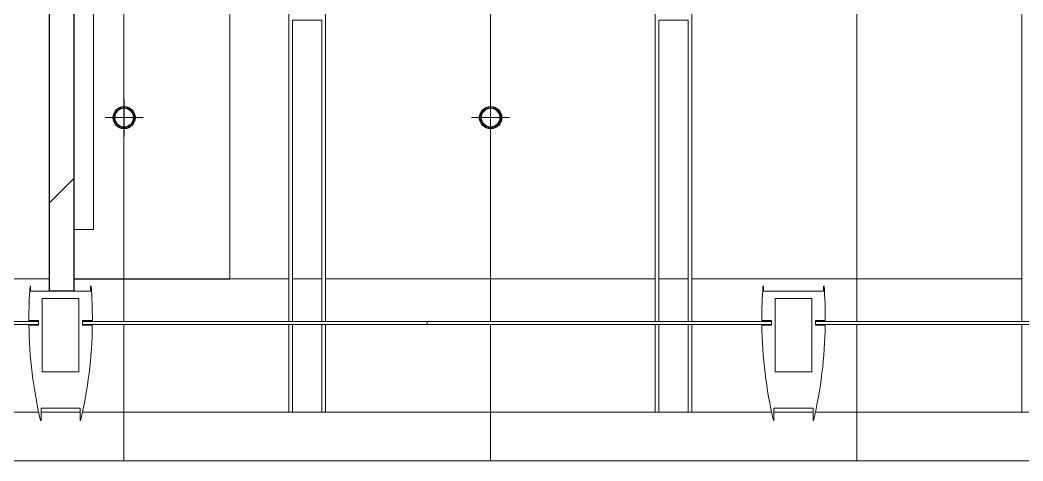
# Model space of a CAD drawing. Header units: millimetres. Extents: x 984 to 425800, y -34355 to 59419.
# Drawn here: x 136666 to 140771, y 8737 to 10543 of the extents above; entities that cross this region are included whole.
import ezdxf

# ---------------------------------------------------------------- set-up
doc = ezdxf.new("R2010")
doc.units = ezdxf.units.MM
for name, color, linetype, lineweight in [('A-DETL-GENF', 2, 'Continuous', 35), ('A-DOOR', 3, 'Continuous', 25), ('A-DOOR-E', 2, 'Continuous', 25), ('A-DOOR-HDLN', 2, 'Continuous', 9), ('A-GLAZ-CURT', 2, 'Continuous', 9), ('A-GLAZ-CWMG', 2, 'Continuous', 9), ('A-WALL', 5, 'Continuous', 9), ('A-WALL-PATT', 1, 'Continuous', 9), ('E-LITE-EQPM', 2, 'Continuous', 9)]:
    doc.layers.add(name, color=color, linetype=linetype, lineweight=lineweight)

# ---------------------------------------------------------------- blocks, each defined once
blk = doc.blocks.new('DPA_CP_Entrance Canopy Lower - Depth 4200-V3-4110-01 GROUND LEVEL - REFLECTED CEILING PLAN')
at = {"layer": 'A-GLAZ-CURT'}
for p, q in [((-881507.4, 12652), (-881507.4, 9308)), ((-880312.4, 12652), (-881507.4, 12652)), ((-880817.4, 12652), (-881141.4, 12652)), ((-880817.4, 12652), (-881141.4, 12652)), ((-880817.4, 12652), (-881141.4, 12652)), ((-880682.4, 12652), (-880697.4, 12652)), ((-880682.4, 12652), (-880697.4, 12652)), ((-880682.4, 12652), (-880697.4, 12652)), ((-880007.4, 12652), (-880212.4, 12652)), ((-880007.4, 9308), (-880007.4, 12652)), ((-881507.4, 9296), (-881507.4, 8937)), ((-880007.4, 8937), (-880007.4, 9296)), ((-881507.4, 8937), (-881507.4, 8737)), ((-881507.4, 8737), (-881507.4, 8937)), ((-880355.2, 8937), (-881507.4, 8937)), ((-880355.2, 8937), (-881507.4, 8937)), ((-880185.8, 8937), (-880347, 8937)), ((-880185.8, 8937), (-880347, 8937)), ((-880007.4, 8937), (-880177.6, 8937)), ((-880007.4, 8937), (-880177.6, 8937)), ((-880007.4, 8937), (-880007.4, 8737)), ((-880007.4, 8737), (-880007.4, 8937)), ((-880007.4, 8737), (-881507.4, 8737)), ((-880007.4, 8737), (-881507.4, 8737))]:
    blk.add_line(p, q, dxfattribs=at)
blk = doc.blocks.new('DPA_CP_Entrance Canopy Lower - Depth 4200-V2-4110-01 GROUND LEVEL - REFLECTED CEILING PLAN')
at = {"layer": 'A-GLAZ-CURT'}
for p, q in [((-883007.4, 12652), (-883007.4, 9308)), ((-881507.4, 12652), (-883007.4, 12652)), ((-882317.4, 12652), (-882332.4, 12652)), ((-882317.4, 12652), (-882332.4, 12652)), ((-882317.4, 12652), (-882332.4, 12652)), ((-882182.4, 12652), (-882197.4, 12652)), ((-882182.4, 12652), (-882197.4, 12652)), ((-882182.4, 12652), (-882197.4, 12652)), ((-881507.4, 9308), (-881507.4, 12652)), ((-883007.4, 9296), (-883007.4, 8937)), ((-881507.4, 8937), (-881507.4, 9296)), ((-883007.4, 8937), (-883007.4, 8737)), ((-883007.4, 8737), (-883007.4, 8937)), ((-881507.4, 8937), (-883007.4, 8937)), ((-881507.4, 8937), (-883007.4, 8937)), ((-881507.4, 8937), (-881507.4, 8737)), ((-881507.4, 8737), (-881507.4, 8937)), ((-881507.4, 8737), (-883007.4, 8737)), ((-881507.4, 8737), (-883007.4, 8737))]:
    blk.add_line(p, q, dxfattribs=at)
blk = doc.blocks.new('DPA_CP_Entrance Canopy Lower - Depth 4200-V4-4110-01 GROUND LEVEL - REFLECTED CEILING PLAN')
at = {"layer": 'A-GLAZ-CURT'}
for p, q in [((-878507.4, 12652), (-878507.4, 9308)), ((-877007.4, 12652), (-878507.4, 12652)), ((-877817.4, 12652), (-877832.4, 12652)), ((-877817.4, 12652), (-877832.4, 12652)), ((-877817.4, 12652), (-877832.4, 12652)), ((-877682.4, 12652), (-877697.4, 12652)), ((-877682.4, 12652), (-877697.4, 12652)), ((-877682.4, 12652), (-877697.4, 12652)), ((-877007.4, 9308), (-877007.4, 12652)), ((-878507.4, 9296), (-878507.4, 8937)), ((-877007.4, 8937), (-877007.4, 9296)), ((-878507.4, 8937), (-878507.4, 8737)), ((-878507.4, 8737), (-878507.4, 8937)), ((-877355.2, 8937), (-878507.4, 8937)), ((-877355.2, 8937), (-878507.4, 8937)), ((-877185.8, 8937), (-877347, 8937)), ((-877185.8, 8937), (-877347, 8937)), ((-877007.4, 8937), (-877177.6, 8937)), ((-877007.4, 8937), (-877177.6, 8937)), ((-877007.4, 8937), (-877007.4, 8737)), ((-877007.4, 8737), (-877007.4, 8937)), ((-877007.4, 8737), (-878507.4, 8737)), ((-877007.4, 8737), (-878507.4, 8737))]:
    blk.add_line(p, q, dxfattribs=at)
blk = doc.blocks.new('System Panel - Entrance Glazed 12mm-14851404-4110-01 GROUND LEVEL - REFLECTED CEILING PLAN')
at = {"layer": 'A-GLAZ-CURT'}
for p, q in [((-705, -6), (-705, 6)), ((-705, 6), (705, 6)), ((705, 6), (705, -6)), ((705, -6), (-705, -6))]:
    blk.add_line(p, q, dxfattribs=at)
blk = doc.blocks.new('Rectangular Mullion - 250x550mm-5766523-4110-01 GROUND LEVEL - REFLECTED CEILING PLAN')
at = {"layer": 'A-DETL-GENF', "lineweight": 9}
for p, q in [((-125, 151), (-122.9, 151)), ((-125, 151), (-122.9, 151)), ((-75, -199.5), (-75, 100.5)), ((-75, 100.5), (75, 100.5)), ((75, -199.5), (75, 100.5)), ((-75, -199.5), (75, -199.5))]:
    blk.add_line(p, q, dxfattribs=at)
blk = doc.blocks.new('Rectangular Mullion - Mullion_Entrance Column Glass-14851399-4110-01 GROUND LEVEL - REFLECTED CEILING PLAN')
at = {"layer": 'A-GLAZ-CWMG'}
for p, q in [((-122.9, 150.5), (-125, 150.5)), ((-122.9, 130.5), (-122.9, 150.5)), ((122.9, 130.5), (-122.9, 130.5)), ((125, 150.5), (122.9, 150.5)), ((122.9, 150.5), (122.9, 130.5)), ((-130, 10.5), (-90, 10.5)), ((-90, 10.5), (-90, -9.5)), ((90, -9.5), (90, 10.5)), ((90, 10.5), (130, 10.5)), ((-90, -9.5), (-129.8, -9.5)), ((129.8, -9.5), (90, -9.5)), ((-80, -399.5), (-80, -349.5)), ((-80, -349.5), (80, -349.5)), ((80, -349.5), (80, -399.5)), ((-82, -399.5), (-80, -399.5)), ((80, -399.5), (82, -399.5))]:
    blk.add_line(p, q, dxfattribs=at)
for centre, start, end in [((1689.6, 15.7), 175.7511, 180.1633), ((-1689.6, 15.7), 359.8367, 4.2489), ((1689.6, 15.7), 180.7931, 193.1897), ((-1689.6, 15.7), 346.8103, 359.2069)]:
    blk.add_arc(centre, 1819.6, start, end, dxfattribs=at)
blk = doc.blocks.new('M_Door-Overhead-Rolling - RS-18924032-4110-01 GROUND LEVEL - REFLECTED CEILING PLAN')
at = {"layer": 'A-DOOR', "lineweight": 9}
for p, q in [((1456.1, -50), (-1456.1, -50)), ((-1456.1, -50), (-1456.1, -130)), ((1456.1, -130), (1456.1, -50)), ((-1456.1, -130), (1456.1, -130))]:
    blk.add_line(p, q, dxfattribs=at)
at = {"layer": 'A-DOOR-HDLN'}
for p, q in [((-1659.3, -50), (-1456.1, -50)), ((-1659.3, -50), (-1659.3, -688.8)), ((1456.1, -50), (1659.3, -50)), ((1659.3, -50), (1659.3, -688.8)), ((-1659.3, -688.8), (1659.3, -688.8))]:
    blk.add_line(p, q, dxfattribs=at)
blk = doc.blocks.new('D1 - D1-12676964-4110-01 GROUND LEVEL - REFLECTED CEILING PLAN')
at = {"layer": 'A-DETL-GENF', "lineweight": 25}
for radius in [45, 40]:
    blk.add_circle((0, 0), radius, dxfattribs=at)
at = {"layer": 'E-LITE-EQPM'}
for p, q in [((0, 77.5), (0, -77.5)), ((-77.5, 0), (77.5, 0))]:
    blk.add_line(p, q, dxfattribs=at)
blk.add_circle((0, 0), 38, dxfattribs=at)
blk = doc.blocks.new('DPA_CP_Metal Ceiling Panel - Vertical Panel Entrance-16090617-4110-01 GROUND LEVEL - REFLECTED CEILING PLAN')
at = {"layer": 'A-GLAZ-CURT'}
for p, q in [((-870317.4, 10542.5), (-870197.4, 10542.5)), ((-870317.4, 10542.5), (-870317.4, 9482.5)), ((-870317.4, 10542.5), (-870197.4, 10542.5)), ((-870317.4, 9482.5), (-870317.4, 10542.5)), ((-870197.4, 10542.5), (-870197.4, 9482.5)), ((-870197.4, 10542.5), (-870197.4, 9482.5)), ((-870317.4, 9482.5), (-870197.4, 9482.5)), ((-870197.4, 9482.5), (-870317.4, 9482.5))]:
    blk.add_line(p, q, dxfattribs=at)
blk = doc.blocks.new('System Panel - DPA-AR_Metal Ceiling Rectangular Panel-16090578-4110-01 GROUND LEVEL - REFLECTED CEILING PLAN')
at = {"layer": 'A-GLAZ-CURT'}
for p, q in [((-870182.4, 9482.5), (-870182.4, 11104.8)), ((-870182.4, 11104.8), (-868832.4, 11104.8)), ((-868832.4, 11104.8), (-868832.4, 9482.5)), ((-868832.4, 9482.5), (-870182.4, 9482.5))]:
    blk.add_line(p, q, dxfattribs=at)
blk = doc.blocks.new('System Panel - DPA-AR_Metal Ceiling Rectangular Panel-V148-4110-01 GROUND LEVEL - REFLECTED CEILING PLAN')
at = {"layer": 'A-GLAZ-CURT'}
for p, q in [((-880682.4, 9482.5), (-880682.4, 11104.8)), ((-880682.4, 11104.8), (-880312.4, 11104.8)), ((-880132.4, 11104.8), (-879332.4, 11104.8)), ((-879332.4, 11104.8), (-879332.4, 9482.5)), ((-880312.4, 9482.5), (-880682.4, 9482.5)), ((-879332.4, 9482.5), (-880212.4, 9482.5))]:
    blk.add_line(p, q, dxfattribs=at)
blk = doc.blocks.new('System Panel - DPA-AR_Metal Ceiling Rectangular Panel-16093440-4110-01 GROUND LEVEL - REFLECTED CEILING PLAN')
at = {"layer": 'A-GLAZ-CURT'}
for p, q in [((-871682.4, 9308), (-871682.4, 9482.5)), ((-871682.4, 9482.5), (-870332.4, 9482.5)), ((-870332.4, 9482.5), (-870332.4, 9308)), ((-871682.4, 8937), (-871682.4, 9296)), ((-870332.4, 9296), (-870332.4, 8937)), ((-871682.4, 8937), (-871355.2, 8937)), ((-871355.2, 8937), (-871682.4, 8937)), ((-871347, 8937), (-871185.8, 8937)), ((-871185.8, 8937), (-871347, 8937)), ((-871177.6, 8937), (-870332.4, 8937)), ((-870332.4, 8937), (-871177.6, 8937))]:
    blk.add_line(p, q, dxfattribs=at)
blk = doc.blocks.new('System Panel - DPA-AR_Metal Ceiling Rectangular Panel-V191-4110-01 GROUND LEVEL - REFLECTED CEILING PLAN')
at = {"layer": 'A-GLAZ-CURT'}
for p, q in [((-870182.4, 9308), (-870182.4, 9482.5)), ((-870182.4, 9482.5), (-868832.4, 9482.5)), ((-868832.4, 9482.5), (-868832.4, 9308)), ((-870182.4, 8937), (-870182.4, 9296)), ((-868832.4, 9296), (-868832.4, 8937)), ((-870182.4, 8937), (-868832.4, 8937)), ((-868832.4, 8937), (-870182.4, 8937))]:
    blk.add_line(p, q, dxfattribs=at)
blk = doc.blocks.new('DPA_CP_Metal Ceiling Panel - Vertical Panel Entrance-16093423-4110-01 GROUND LEVEL - REFLECTED CEILING PLAN')
at = {"layer": 'A-GLAZ-CURT'}
for p, q in [((-870317.4, 9482.5), (-870197.4, 9482.5)), ((-870317.4, 9482.5), (-870317.4, 9308)), ((-870317.4, 9482.5), (-870197.4, 9482.5)), ((-870317.4, 9308), (-870317.4, 9482.5)), ((-870197.4, 9482.5), (-870197.4, 9308)), ((-870197.4, 9482.5), (-870197.4, 9308)), ((-870317.4, 9296), (-870317.4, 8937)), ((-870317.4, 8937), (-870317.4, 9296)), ((-870197.4, 9296), (-870197.4, 8937)), ((-870197.4, 9296), (-870197.4, 8937)), ((-870317.4, 8937), (-870197.4, 8937)), ((-870317.4, 8937), (-870197.4, 8937)), ((-870197.4, 8937), (-870317.4, 8937))]:
    blk.add_line(p, q, dxfattribs=at)
blk = doc.blocks.new('System Panel - DPA-AR_Metal Ceiling Rectangular Panel-V192-4110-01 GROUND LEVEL - REFLECTED CEILING PLAN')
at = {"layer": 'A-GLAZ-CURT'}
for p, q in [((-880682.4, 9308), (-880682.4, 9482.5)), ((-880682.4, 9482.5), (-880312.4, 9482.5)), ((-880212.4, 9482.5), (-879332.4, 9482.5)), ((-879332.4, 9482.5), (-879332.4, 9308)), ((-880682.4, 8937), (-880682.4, 9296)), ((-879332.4, 9296), (-879332.4, 8937)), ((-880682.4, 8937), (-880355.2, 8937)), ((-880355.2, 8937), (-880682.4, 8937)), ((-880347, 8937), (-880185.8, 8937)), ((-880185.8, 8937), (-880347, 8937)), ((-880177.6, 8937), (-879332.4, 8937)), ((-879332.4, 8937), (-880177.6, 8937))]:
    blk.add_line(p, q, dxfattribs=at)

msp = doc.modelspace()

# ---------------------------------------------------------------- hatches: boundary and pattern name
at = {"layer": 'A-WALL-PATT'}
h = msp.add_hatch(dxfattribs=at)
h.set_pattern_fill('FP_2', color=256, style=0, pattern_type=2)
h.set_pattern_definition([(45, (1017098.17, 0), (-424.26407, 424.26407), [])])
h.paths.add_polyline_path([(136885.8, 9432.5), (136885.8, 12852), (136785.8, 12852), (136785.8, 9432.5)])

# ---------------------------------------------------------------- linework, layer by layer
at = {"layer": 'A-WALL', "color": 7, "lineweight": 25}
for p, q in [((136785.8, 9432.5), (136785.8, 12852)), ((136885.8, 12802), (136885.8, 9432.5)), ((136885.8, 9432.5), (136785.8, 9432.5))]:
    msp.add_line(p, q, dxfattribs=at)

# ---------------------------------------------------------------- block references
at = {"layer": 'A-DOOR-E', "rotation": 90}
msp.add_blockref('M_Door-Overhead-Rolling - RS-18924032-4110-01 GROUND LEVEL - REFLECTED CEILING PLAN', (136835.8, 11140.9), dxfattribs=at)
at = {"layer": 'A-GLAZ-CURT'}
for name, p in [('DPA_CP_Entrance Canopy Lower - Depth 4200-V3-4110-01 GROUND LEVEL - REFLECTED CEILING PLAN', (1017098.2, 0)), ('DPA_CP_Entrance Canopy Lower - Depth 4200-V2-4110-01 GROUND LEVEL - REFLECTED CEILING PLAN', (1020098.2, 0)), ('DPA_CP_Entrance Canopy Lower - Depth 4200-V4-4110-01 GROUND LEVEL - REFLECTED CEILING PLAN', (1017098.2, 0)), ('DPA_CP_Entrance Canopy Lower - Depth 4200-V2-4110-01 GROUND LEVEL - REFLECTED CEILING PLAN', (1023098.2, 0)), ('System Panel - DPA-AR_Metal Ceiling Rectangular Panel-V148-4110-01 GROUND LEVEL - REFLECTED CEILING PLAN', (1017098.2, 0)), ('System Panel - DPA-AR_Metal Ceiling Rectangular Panel-16090578-4110-01 GROUND LEVEL - REFLECTED CEILING PLAN', (1008098.2, 0)), ('System Panel - DPA-AR_Metal Ceiling Rectangular Panel-16090578-4110-01 GROUND LEVEL - REFLECTED CEILING PLAN', (1009598.2, 0)), ('DPA_CP_Metal Ceiling Panel - Vertical Panel Entrance-16090617-4110-01 GROUND LEVEL - REFLECTED CEILING PLAN', (1008098.2, 0)), ('DPA_CP_Metal Ceiling Panel - Vertical Panel Entrance-16090617-4110-01 GROUND LEVEL - REFLECTED CEILING PLAN', (1009598.2, 0)), ('System Panel - DPA-AR_Metal Ceiling Rectangular Panel-V192-4110-01 GROUND LEVEL - REFLECTED CEILING PLAN', (1017098.2, 0)), ('DPA_CP_Metal Ceiling Panel - Vertical Panel Entrance-16093423-4110-01 GROUND LEVEL - REFLECTED CEILING PLAN', (1008098.2, 0)), ('System Panel - DPA-AR_Metal Ceiling Rectangular Panel-V191-4110-01 GROUND LEVEL - REFLECTED CEILING PLAN', (1008098.2, 0)), ('DPA_CP_Metal Ceiling Panel - Vertical Panel Entrance-16093423-4110-01 GROUND LEVEL - REFLECTED CEILING PLAN', (1009598.2, 0)), ('System Panel - DPA-AR_Metal Ceiling Rectangular Panel-16093440-4110-01 GROUND LEVEL - REFLECTED CEILING PLAN', (1011098.2, 0))]:
    msp.add_blockref(name, p, dxfattribs=at)
at = {"layer": 'A-GLAZ-CURT', "rotation": 180}
for p in [(136036.8, 9302), (137626.8, 9302), (139036.8, 9302), (140626.8, 9302)]:
    msp.add_blockref('System Panel - Entrance Glazed 12mm-14851404-4110-01 GROUND LEVEL - REFLECTED CEILING PLAN', p, dxfattribs=at)
at = {"layer": 'A-GLAZ-CWMG', "extrusion": (0, 0, -1)}
for name, p in [('Rectangular Mullion - Mullion_Entrance Column Glass-14851399-4110-01 GROUND LEVEL - REFLECTED CEILING PLAN', (-136831.8, 9302)), ('Rectangular Mullion - 250x550mm-5766523-4110-01 GROUND LEVEL - REFLECTED CEILING PLAN', (-136831.8, 9302)), ('Rectangular Mullion - Mullion_Entrance Column Glass-14851399-4110-01 GROUND LEVEL - REFLECTED CEILING PLAN', (-139831.8, 9302)), ('Rectangular Mullion - 250x550mm-5766523-4110-01 GROUND LEVEL - REFLECTED CEILING PLAN', (-139831.8, 9302))]:
    msp.add_blockref(name, p, dxfattribs=at)
at = {"layer": 'E-LITE-EQPM'}
for p in [(137091.8, 10143), (138591.8, 10143)]:
    msp.add_blockref('D1 - D1-12676964-4110-01 GROUND LEVEL - REFLECTED CEILING PLAN', p, dxfattribs=at)

doc.saveas('drawing.dxf')
